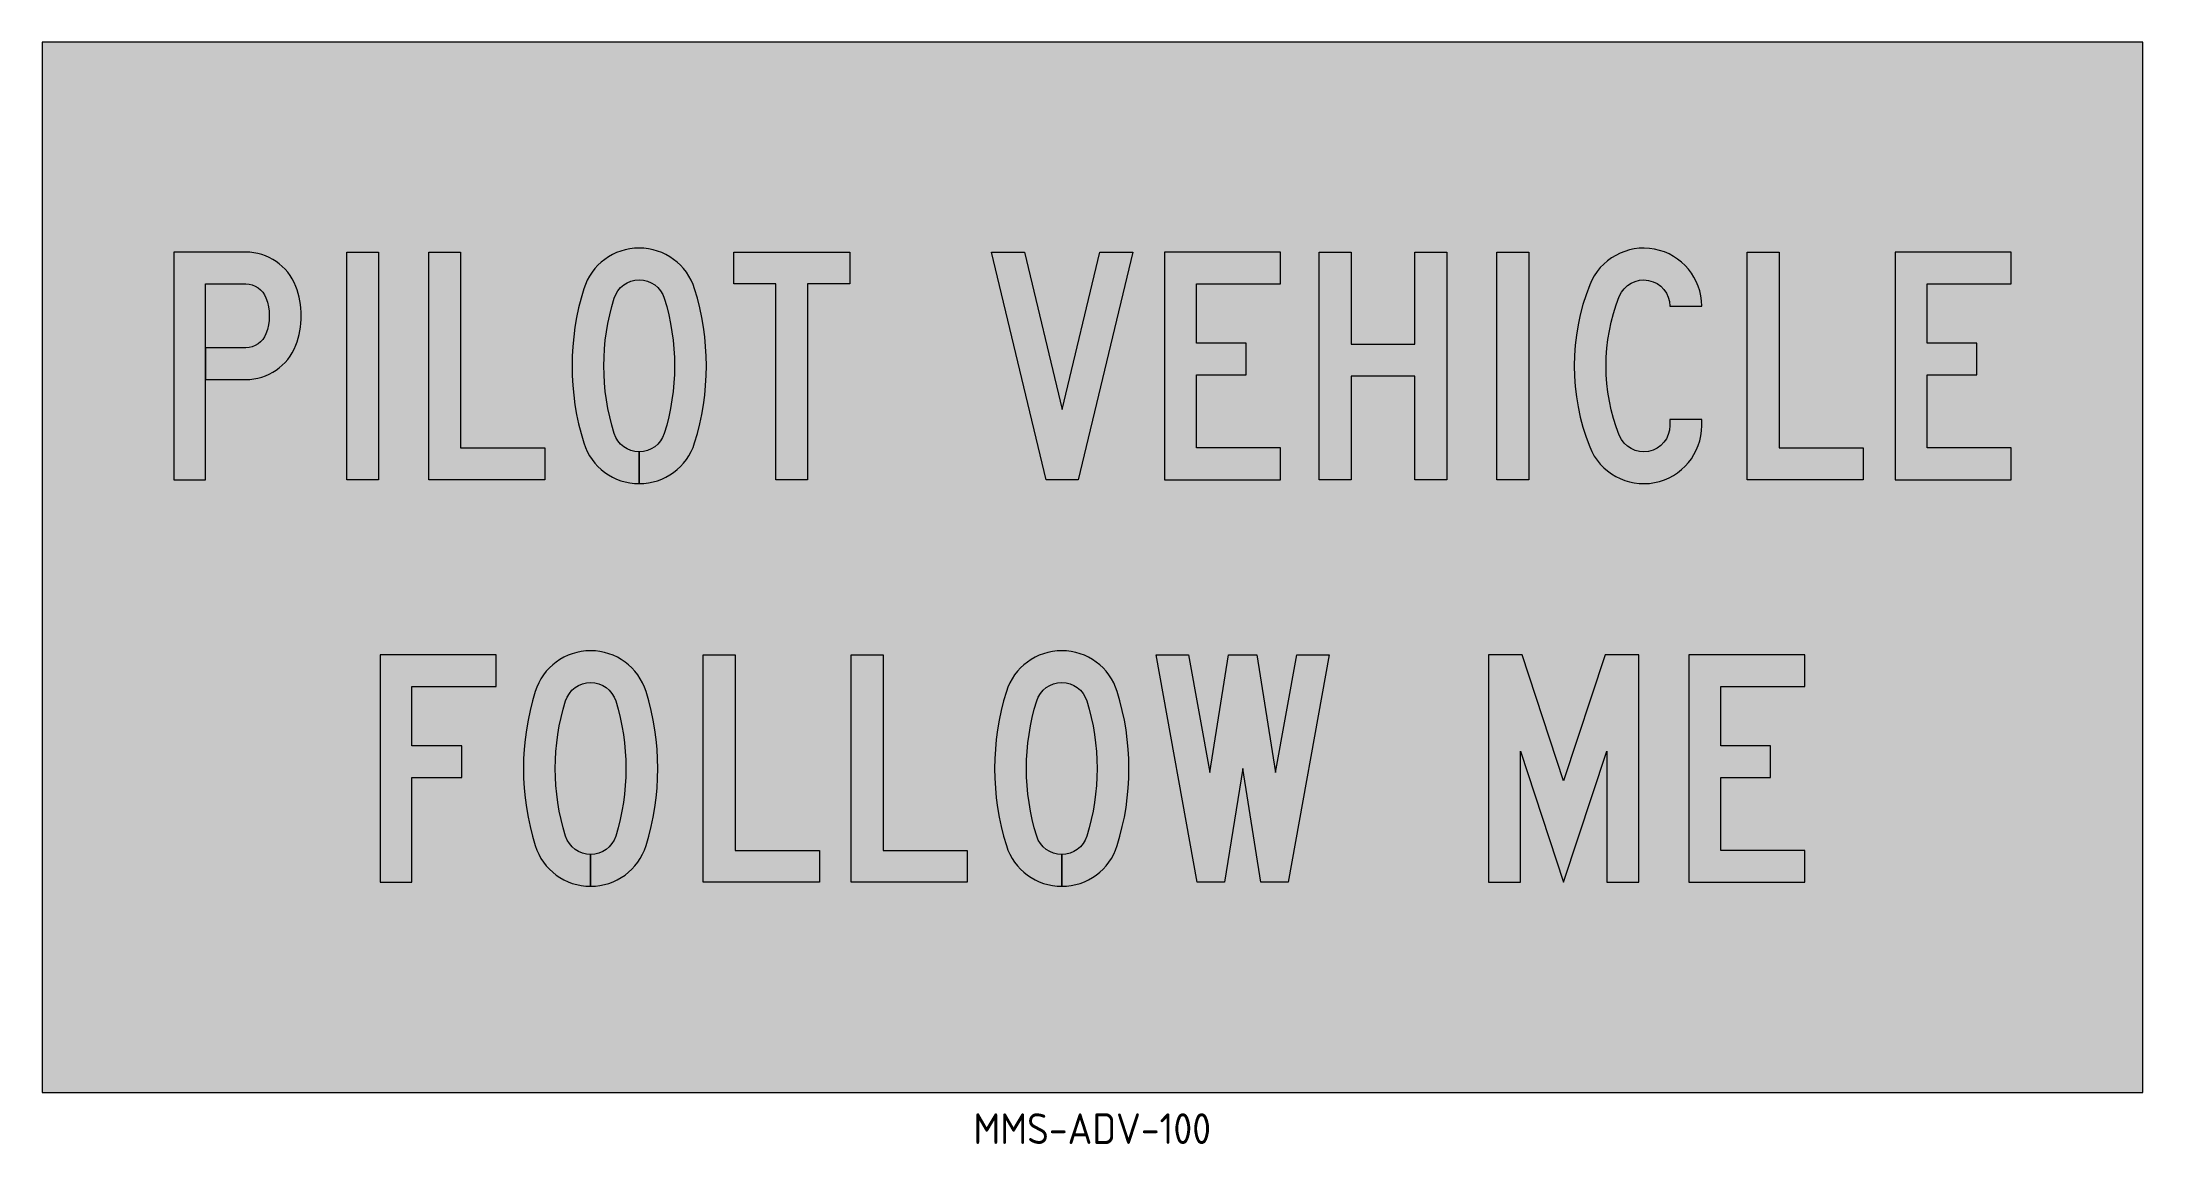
# Model space of a CAD drawing. Header units: millimetres. Extents: x 480 to 720, y -6 to 120.
import ezdxf

# ---------------------------------------------------------------- set-up
doc = ezdxf.new("R2010")
doc.units = ezdxf.units.MM
doc.layers.add('DIM', color=1, linetype='Continuous')
doc.layers.add('GSCOLORFILL', color=7, linetype='Continuous', lineweight=0)
doc.styles.add('T35', font='isocp2.shx', dxfattribs={"height": 3.5})

# ---------------------------------------------------------------- blocks, each defined once
blk = doc.blocks.new('*U27')
at = {"layer": 'GSCOLORFILL', "true_color": 0xfcd116, "transparency": 33554687}
blk.add_hatch(color=40, dxfattribs=at).paths.add_polyline_path([(-600, -300), (600, -300), (600, 300), (-600, 300)])
at = {"layer": 'GSCOLORFILL', "color": 40, "linetype": 'Continuous', "true_color": 0xfcd116, "transparency": 33554687}
blk.add_lwpolyline([(-600, -300), (600, -300), (600, 300), (-600, 300), (-600, -300)], close=True, dxfattribs=at).dxf.unprotected_set("ltscale", 0)
blk.add_lwpolyline([(-600, -300), (600, -300), (600, 300), (-600, 300), (-600, -300)], close=True, dxfattribs=at).dxf.unprotected_set("ltscale", 0)
blk = doc.blocks.new('*U18')
at = {"layer": 'GSCOLORFILL', "linetype": 'Continuous'}
blk.add_hatch(color=0, dxfattribs=at).paths.add_polyline_path([(28, 92), (71.8, 92), (71.8, 120), (28, 120), (28, 172), (102, 172), (102, 200), (0, 200), (0, 0), (28, 0)])
at = {"layer": 'GSCOLORFILL', "color": 0}
blk.add_lwpolyline([(28, 92), (71.8, 92), (71.8, 120), (28, 120), (28, 172), (102, 172), (102, 200), (0, 200), (0, 0), (28, 0)], close=True, dxfattribs=at)
blk = doc.blocks.new('*U19')
at = {"layer": 'GSCOLORFILL', "linetype": 'Continuous'}
blk.add_hatch(color=0, dxfattribs=at).paths.add_polyline_path([(81, 40.6, -0.328043), (59, 24.5), (59, -3.5, 0.328109), (107.7, 32.3, 0.152381), (107.7, 167.7, 0.735537), (10.3, 167.7, 0.152381), (10.3, 32.3, 0.328163), (59, -3.5), (59, 24.5, -0.328163), (37, 40.6, -0.152381), (37, 159.4, -0.735537), (81, 159.4, -0.152381)])
at = {"layer": 'GSCOLORFILL', "color": 0}
blk.add_lwpolyline([(59, 24.5, -0.328163), (37, 40.6, -0.152381), (37, 159.4, -0.735537), (81, 159.4, -0.152381), (81, 40.6, -0.328043), (59, 24.5), (59, -3.5, 0.328109), (107.7, 32.3, 0.152381), (107.7, 167.7, 0.735537), (10.3, 167.7, 0.152381), (10.3, 32.3, 0.328163), (59, -3.5)], format="xyb", close=True, dxfattribs=at)
blk = doc.blocks.new('*U20')
at = {"layer": 'GSCOLORFILL', "linetype": 'Continuous'}
blk.add_hatch(color=0, dxfattribs=at).paths.add_polyline_path([(0, 200), (28, 200), (28, 28), (102, 28), (102, 0), (0, 0)])
at = {"layer": 'GSCOLORFILL', "color": 0}
blk.add_lwpolyline([(0, 200), (28, 200), (28, 28), (102, 28), (102, 0), (0, 0)], close=True, dxfattribs=at)
blk = doc.blocks.new('*U21')
at = {"layer": 'GSCOLORFILL', "linetype": 'Continuous'}
blk.add_hatch(color=0, dxfattribs=at).paths.add_polyline_path([(0, 200), (28, 200), (28, 28), (102, 28), (102, 0), (0, 0)])
at = {"layer": 'GSCOLORFILL', "color": 0}
blk.add_lwpolyline([(0, 200), (28, 200), (28, 28), (102, 28), (102, 0), (0, 0)], close=True, dxfattribs=at)
blk = doc.blocks.new('*U22')
at = {"layer": 'GSCOLORFILL', "linetype": 'Continuous'}
blk.add_hatch(color=0, dxfattribs=at).paths.add_polyline_path([(81, 40.6, -0.328043), (59, 24.5), (59, -3.5, 0.328109), (107.7, 32.3, 0.152381), (107.7, 167.7, 0.735537), (10.3, 167.7, 0.152381), (10.3, 32.3, 0.328163), (59, -3.5), (59, 24.5, -0.328163), (37, 40.6, -0.152381), (37, 159.4, -0.735537), (81, 159.4, -0.152381)])
at = {"layer": 'GSCOLORFILL', "color": 0}
blk.add_lwpolyline([(59, 24.5, -0.328163), (37, 40.6, -0.152381), (37, 159.4, -0.735537), (81, 159.4, -0.152381), (81, 40.6, -0.328043), (59, 24.5), (59, -3.5, 0.328109), (107.7, 32.3, 0.152381), (107.7, 167.7, 0.735537), (10.3, 167.7, 0.152381), (10.3, 32.3, 0.328163), (59, -3.5)], format="xyb", close=True, dxfattribs=at)
blk = doc.blocks.new('*U23')
at = {"layer": 'GSCOLORFILL', "linetype": 'Continuous'}
blk.add_hatch(color=0, dxfattribs=at).paths.add_polyline_path([(47.1, 96.5), (63.6, 200), (88.4, 200), (104.9, 96.5), (123.6, 200), (152, 200), (116, 0), (92, 0), (76, 100), (60, 0), (36, 0), (0, 200), (28.4, 200)])
at = {"layer": 'GSCOLORFILL', "color": 0}
blk.add_lwpolyline([(47.1, 96.5), (63.6, 200), (88.4, 200), (104.9, 96.5), (123.6, 200), (152, 200), (116, 0), (92, 0), (76, 100), (60, 0), (36, 0), (0, 200), (28.4, 200)], close=True, dxfattribs=at)
blk = doc.blocks.new('*U17')
at = {"color": 28, "true_color": 0x0a0a0a, "xscale": 0.65, "yscale": 0.65, "zscale": 0.65}
for name, p in [('*U19', (81.9, 0)), ('*U22', (351, 0)), ('*U18', (0, 0)), ('*U20', (184.6, 0)), ('*U21', (269.1, 0)), ('*U23', (443.3, 0))]:
    blk.add_blockref(name, p, dxfattribs=at)
blk = doc.blocks.new('*U25')
at = {"layer": 'GSCOLORFILL', "linetype": 'Continuous'}
blk.add_hatch(color=0, dxfattribs=at).paths.add_polyline_path([(66, 0), (104, 115.2), (104, 0), (132, 0), (132, 200), (102.5, 200), (66, 89.3), (29.5, 200), (0, 200), (0, 0), (28, 0), (28, 115.2)])
at = {"layer": 'GSCOLORFILL', "color": 0}
blk.add_lwpolyline([(66, 0), (104, 115.2), (104, 0), (132, 0), (132, 200), (102.5, 200), (66, 89.3), (29.5, 200), (0, 200), (0, 0), (28, 0), (28, 115.2)], close=True, dxfattribs=at)
blk = doc.blocks.new('*U26')
at = {"layer": 'GSCOLORFILL', "linetype": 'Continuous'}
blk.add_hatch(color=0, dxfattribs=at).paths.add_polyline_path([(28, 28), (28, 92), (71.8, 92), (71.8, 120), (28, 120), (28, 172), (102, 172), (102, 200), (0, 200), (0, 0), (102, 0), (102, 28)])
at = {"layer": 'GSCOLORFILL', "color": 0}
blk.add_lwpolyline([(28, 28), (28, 92), (71.8, 92), (71.8, 120), (28, 120), (28, 172), (102, 172), (102, 200), (0, 200), (0, 0), (102, 0), (102, 28)], close=True, dxfattribs=at)
blk = doc.blocks.new('*U24')
at = {"color": 28, "true_color": 0x0a0a0a, "xscale": 0.65, "yscale": 0.65, "zscale": 0.65}
for name, p in [('*U25', (0, 0)), ('*U26', (114.4, 0))]:
    blk.add_blockref(name, p, dxfattribs=at)
blk = doc.blocks.new('*U16')
for name, p in [('*U17', (0, 0)), ('*U24', (633.1, 0))]:
    blk.add_blockref(name, p)
blk = doc.blocks.new('*U3')
at = {"layer": 'GSCOLORFILL', "linetype": 'Continuous'}
blk.add_hatch(color=0, dxfattribs=at).paths.add_polyline_path([(63.3, 172, -0.310029), (81, 159.8, -0.186244), (81, 128.2, -0.310029), (63.3, 116), (28, 116), (28, 88), (63.3, 88, 0.310029), (107.2, 118.1, 0.186244), (107.2, 169.9, 0.310029), (63.3, 200), (0, 200), (0, 0), (28, 0), (28, 172)])
at = {"layer": 'GSCOLORFILL', "color": 0}
blk.add_lwpolyline([(63.3, 116), (28, 116), (28, 88), (63.3, 88, 0.310029), (107.2, 118.1, 0.186244), (107.2, 169.9, 0.310029), (63.3, 200), (0, 200), (0, 0), (28, 0), (28, 172), (63.3, 172, -0.310029), (81, 159.8, -0.186244), (81, 128.2, -0.310029)], format="xyb", close=True, dxfattribs=at)
blk = doc.blocks.new('*U4')
at = {"layer": 'GSCOLORFILL', "linetype": 'Continuous'}
blk.add_hatch(color=0, dxfattribs=at).paths.add_polyline_path([(0, 200), (28, 200), (28, 0), (0, 0)])
at = {"layer": 'GSCOLORFILL', "color": 0}
blk.add_lwpolyline([(0, 200), (28, 200), (28, 0), (0, 0)], close=True, dxfattribs=at)
blk = doc.blocks.new('*U5')
at = {"layer": 'GSCOLORFILL', "linetype": 'Continuous'}
blk.add_hatch(color=0, dxfattribs=at).paths.add_polyline_path([(0, 200), (28, 200), (28, 28), (102, 28), (102, 0), (0, 0)])
at = {"layer": 'GSCOLORFILL', "color": 0}
blk.add_lwpolyline([(0, 200), (28, 200), (28, 28), (102, 28), (102, 0), (0, 0)], close=True, dxfattribs=at)
blk = doc.blocks.new('*U6')
at = {"layer": 'GSCOLORFILL', "linetype": 'Continuous'}
blk.add_hatch(color=0, dxfattribs=at).paths.add_polyline_path([(81, 40.6, -0.328043), (59, 24.5), (59, -3.5, 0.328109), (107.7, 32.3, 0.152381), (107.7, 167.7, 0.735537), (10.3, 167.7, 0.152381), (10.3, 32.3, 0.328163), (59, -3.5), (59, 24.5, -0.328163), (37, 40.6, -0.152381), (37, 159.4, -0.735537), (81, 159.4, -0.152381)])
at = {"layer": 'GSCOLORFILL', "color": 0}
blk.add_lwpolyline([(59, 24.5, -0.328163), (37, 40.6, -0.152381), (37, 159.4, -0.735537), (81, 159.4, -0.152381), (81, 40.6, -0.328043), (59, 24.5), (59, -3.5, 0.328109), (107.7, 32.3, 0.152381), (107.7, 167.7, 0.735537), (10.3, 167.7, 0.152381), (10.3, 32.3, 0.328163), (59, -3.5)], format="xyb", close=True, dxfattribs=at)
blk = doc.blocks.new('*U7')
at = {"layer": 'GSCOLORFILL', "linetype": 'Continuous'}
blk.add_hatch(color=0, dxfattribs=at).paths.add_polyline_path([(37, 172), (0, 172), (0, 200), (102, 200), (102, 172), (65, 172), (65, 0), (37, 0)])
at = {"layer": 'GSCOLORFILL', "color": 0}
blk.add_lwpolyline([(37, 172), (0, 172), (0, 200), (102, 200), (102, 172), (65, 172), (65, 0), (37, 0)], close=True, dxfattribs=at)
blk = doc.blocks.new('*U2')
at = {"color": 28, "true_color": 0x0a0a0a}
for name, p, xscale, yscale, zscale in [('*U6', (227.5, 0), 0.6500000000000006, 0.6500000000000006, 0.6500000000000006), ('*U3', (0, 0), 0.65, 0.65, 0.65), ('*U4', (98.8, 0), 0.65, 0.65, 0.65), ('*U5', (145.6, 0), 0.65, 0.65, 0.65), ('*U7', (319.8, 0), 0.65, 0.65, 0.65)]:
    blk.add_blockref(name, p, dxfattribs=dict(at, xscale=xscale, yscale=yscale, zscale=zscale))
blk = doc.blocks.new('*U9')
at = {"layer": 'GSCOLORFILL', "linetype": 'Continuous'}
blk.add_hatch(color=0, dxfattribs=at).paths.add_polyline_path([(0, 200), (28.8, 200), (62, 61.6), (95.2, 200), (124, 200), (76, 0), (48, 0)])
at = {"layer": 'GSCOLORFILL', "color": 0}
blk.add_lwpolyline([(0, 200), (28.8, 200), (62, 61.6), (95.2, 200), (124, 200), (76, 0), (48, 0)], close=True, dxfattribs=at)
blk = doc.blocks.new('*U10')
at = {"layer": 'GSCOLORFILL', "linetype": 'Continuous'}
blk.add_hatch(color=0, dxfattribs=at).paths.add_polyline_path([(28, 28), (28, 92), (71.8, 92), (71.8, 120), (28, 120), (28, 172), (102, 172), (102, 200), (0, 200), (0, 0), (102, 0), (102, 28)])
at = {"layer": 'GSCOLORFILL', "color": 0}
blk.add_lwpolyline([(28, 28), (28, 92), (71.8, 92), (71.8, 120), (28, 120), (28, 172), (102, 172), (102, 200), (0, 200), (0, 0), (102, 0), (102, 28)], close=True, dxfattribs=at)
blk = doc.blocks.new('*U11')
at = {"layer": 'GSCOLORFILL', "linetype": 'Continuous'}
blk.add_hatch(color=0, dxfattribs=at).paths.add_polyline_path([(84, 119), (28, 119), (28, 200), (0, 200), (0, 0), (28, 0), (28, 91), (84, 91), (84, 0), (112, 0), (112, 200), (84, 200)])
at = {"layer": 'GSCOLORFILL', "color": 0}
blk.add_lwpolyline([(0, 200), (28, 200), (28, 119), (84, 119), (84, 200), (112, 200), (112, 0), (84, 0), (84, 91), (28, 91), (28, 0), (0, 0)], close=True, dxfattribs=at)
blk = doc.blocks.new('*U12')
at = {"layer": 'GSCOLORFILL', "linetype": 'Continuous'}
blk.add_hatch(color=0, dxfattribs=at).paths.add_polyline_path([(0, 200), (28, 200), (28, 0), (0, 0)])
at = {"layer": 'GSCOLORFILL', "color": 0}
blk.add_lwpolyline([(0, 200), (28, 200), (28, 0), (0, 0)], close=True, dxfattribs=at)
blk = doc.blocks.new('*U13')
at = {"layer": 'GSCOLORFILL', "linetype": 'Continuous'}
blk.add_hatch(color=0, dxfattribs=at).paths.add_polyline_path([(84, 152.5), (112, 152.5, 0.827503), (13.6, 171.2, 0.190476), (13.6, 28.8, 0.827503), (112, 47.5), (112, 53), (84, 53), (84, 47.5, -0.827503), (39.6, 39, -0.190476), (39.6, 161, -0.827503)])
at = {"layer": 'GSCOLORFILL', "color": 0}
blk.add_lwpolyline([(84, 47.5, -0.827503), (39.6, 39, -0.190476), (39.6, 161, -0.827503), (84, 152.5), (112, 152.5, 0.827503), (13.6, 171.2, 0.190476), (13.6, 28.8, 0.827503), (112, 47.5), (112, 53), (84, 53)], format="xyb", close=True, dxfattribs=at)
blk = doc.blocks.new('*U14')
at = {"layer": 'GSCOLORFILL', "linetype": 'Continuous'}
blk.add_hatch(color=0, dxfattribs=at).paths.add_polyline_path([(0, 200), (28, 200), (28, 28), (102, 28), (102, 0), (0, 0)])
at = {"layer": 'GSCOLORFILL', "color": 0}
blk.add_lwpolyline([(0, 200), (28, 200), (28, 28), (102, 28), (102, 0), (0, 0)], close=True, dxfattribs=at)
blk = doc.blocks.new('*U15')
at = {"layer": 'GSCOLORFILL', "linetype": 'Continuous'}
blk.add_hatch(color=0, dxfattribs=at).paths.add_polyline_path([(28, 28), (28, 92), (71.8, 92), (71.8, 120), (28, 120), (28, 172), (102, 172), (102, 200), (0, 200), (0, 0), (102, 0), (102, 28)])
at = {"layer": 'GSCOLORFILL', "color": 0}
blk.add_lwpolyline([(28, 28), (28, 92), (71.8, 92), (71.8, 120), (28, 120), (28, 172), (102, 172), (102, 200), (0, 200), (0, 0), (102, 0), (102, 28)], close=True, dxfattribs=at)
blk = doc.blocks.new('*U8')
at = {"color": 28, "true_color": 0x0a0a0a}
for name, p, xscale, yscale, zscale in [('*U13', (332.8, 0), 0.6499999999999987, 0.6499999999999987, 0.6499999999999987), ('*U9', (0, 0), 0.65, 0.65, 0.65), ('*U10', (98.8, 0), 0.65, 0.65, 0.65), ('*U11', (187.2, 0), 0.65, 0.65, 0.65), ('*U12', (288.6, 0), 0.65, 0.65, 0.65), ('*U14', (431.6, 0), 0.65, 0.65, 0.65), ('*U15', (516.1, 0), 0.65, 0.65, 0.65)]:
    blk.add_blockref(name, p, dxfattribs=dict(at, xscale=xscale, yscale=yscale, zscale=zscale))
blk = doc.blocks.new('*U1')
for name, p in [('*U2', (0, 0)), ('*U8', (467.1, 0))]:
    blk.add_blockref(name, p)

msp = doc.modelspace()

# ---------------------------------------------------------------- block references
at = {"xscale": 0.2, "yscale": 0.2, "zscale": 0.2}
for name, p in [('*U27', (600, 60)), ('*U1', (495.05, 70)), ('*U16', (518.62, 24))]:
    msp.add_blockref(name, p, dxfattribs=at)

# ---------------------------------------------------------------- texts
at = {"layer": 'DIM', "color": 3, "insert": (599.97, -2.39), "char_height": 3.5, "width": 16.4248, "attachment_point": 2, "style": 'T35'}
msp.add_mtext('MMS-ADV-100', dxfattribs=at)

doc.saveas('drawing.dxf')
